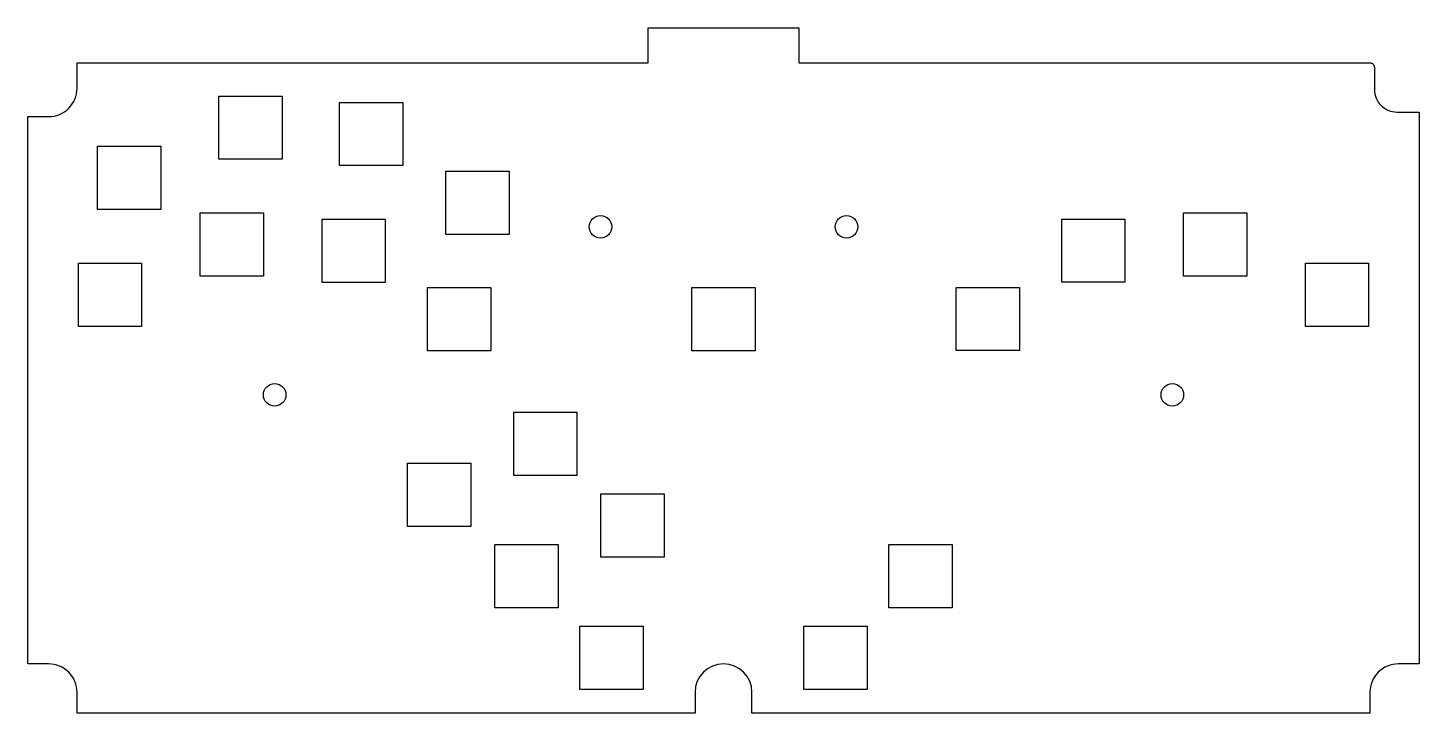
# Model space of a CAD drawing. Header units: millimetres. Extents: x -154 to 154, y -71 to 80.
import ezdxf

# ---------------------------------------------------------------- set-up
doc = ezdxf.new("R2010")
doc.units = ezdxf.units.MM
doc.layers.get('0').update_dxf_attribs({"linetype": 'CONTINUOUS'})

msp = doc.modelspace()

# ---------------------------------------------------------------- linework, layer by layer
msp.add_lwpolyline([(-149.39, 60.59, 0.414214), (-143.09, 66.89), (-143.09, 72.5), (-16.64, 72.5), (-16.64, 80.25), (-4.65, 80.25), (4.65, 80.25), (16.64, 80.25), (16.64, 72.5), (143.09, 72.5, -0.414214), (144.09, 71.5), (144.09, 66.59, 0.414214), (149.09, 61.59), (154, 61.59), (154, -60.59), (149.39, -60.59, 0.414214), (143.09, -66.89), (143.09, -71.5), (6.3, -71.5), (6.3, -66.89, 1), (-6.3, -66.89), (-6.3, -71.5), (-143.09, -71.5), (-143.09, -66.89, 0.414214), (-149.39, -60.59), (-154, -60.59), (-154, 60.59)], format="xyb", close=True)
for points in [[(-97.7, 65.14), (-97.7, 51.14), (-111.7, 51.14), (-111.7, 65.14)], [(-84.98, 49.73), (-84.98, 63.73), (-70.98, 63.73), (-70.98, 49.73)], [(-124.59, 54.04), (-124.59, 40.04), (-138.59, 40.04), (-138.59, 54.04)], [(-47.45, 48.51), (-47.45, 34.51), (-61.45, 34.51), (-61.45, 48.51)], [(-101.84, 39.26), (-101.84, 25.26), (-115.84, 25.26), (-115.84, 39.26)], [(-88.87, 23.89), (-88.87, 37.89), (-74.87, 37.89), (-74.87, 23.89)], [(88.87, 37.9), (88.87, 23.9), (74.87, 23.9), (74.87, 37.9)], [(115.84, 39.26), (115.84, 25.26), (101.84, 25.26), (101.84, 39.26)], [(-128.8, 28.11), (-128.8, 14.11), (-142.8, 14.11), (-142.8, 28.11)], [(128.8, 14.11), (128.8, 28.11), (142.8, 28.11), (142.8, 14.11)], [(-51.49, 22.76), (-51.49, 8.76), (-65.49, 8.76), (-65.49, 22.76)], [(-7, 8.76), (-7, 22.76), (7, 22.76), (7, 8.76)], [(51.49, 8.77), (51.49, 22.77), (65.49, 22.77), (65.49, 8.77)], [(-32.44, -4.87), (-32.44, -18.87), (-46.44, -18.87), (-46.44, -4.87)], [(-55.92, -16.13), (-55.92, -30.13), (-69.92, -30.13), (-69.92, -16.13)], [(-13.12, -36.92), (-27.12, -36.92), (-27.12, -22.92), (-13.12, -22.92)], [(-50.62, -48.15), (-50.62, -34.15), (-36.62, -34.15), (-36.62, -48.15)], [(36.62, -48.15), (36.62, -34.15), (50.62, -34.15), (50.62, -48.15)], [(-17.8, -52.23), (-17.8, -66.23), (-31.8, -66.23), (-31.8, -52.23)], [(17.8, -66.23), (17.8, -52.23), (31.8, -52.23), (31.8, -66.23)]]:
    msp.add_lwpolyline(points, close=True)
for centre in [(-27.22, 36.2), (27.22, 36.2), (-99.36, -1.01), (99.36, -1.01)]:
    msp.add_circle(centre, 2.5)

doc.saveas('drawing.dxf')
